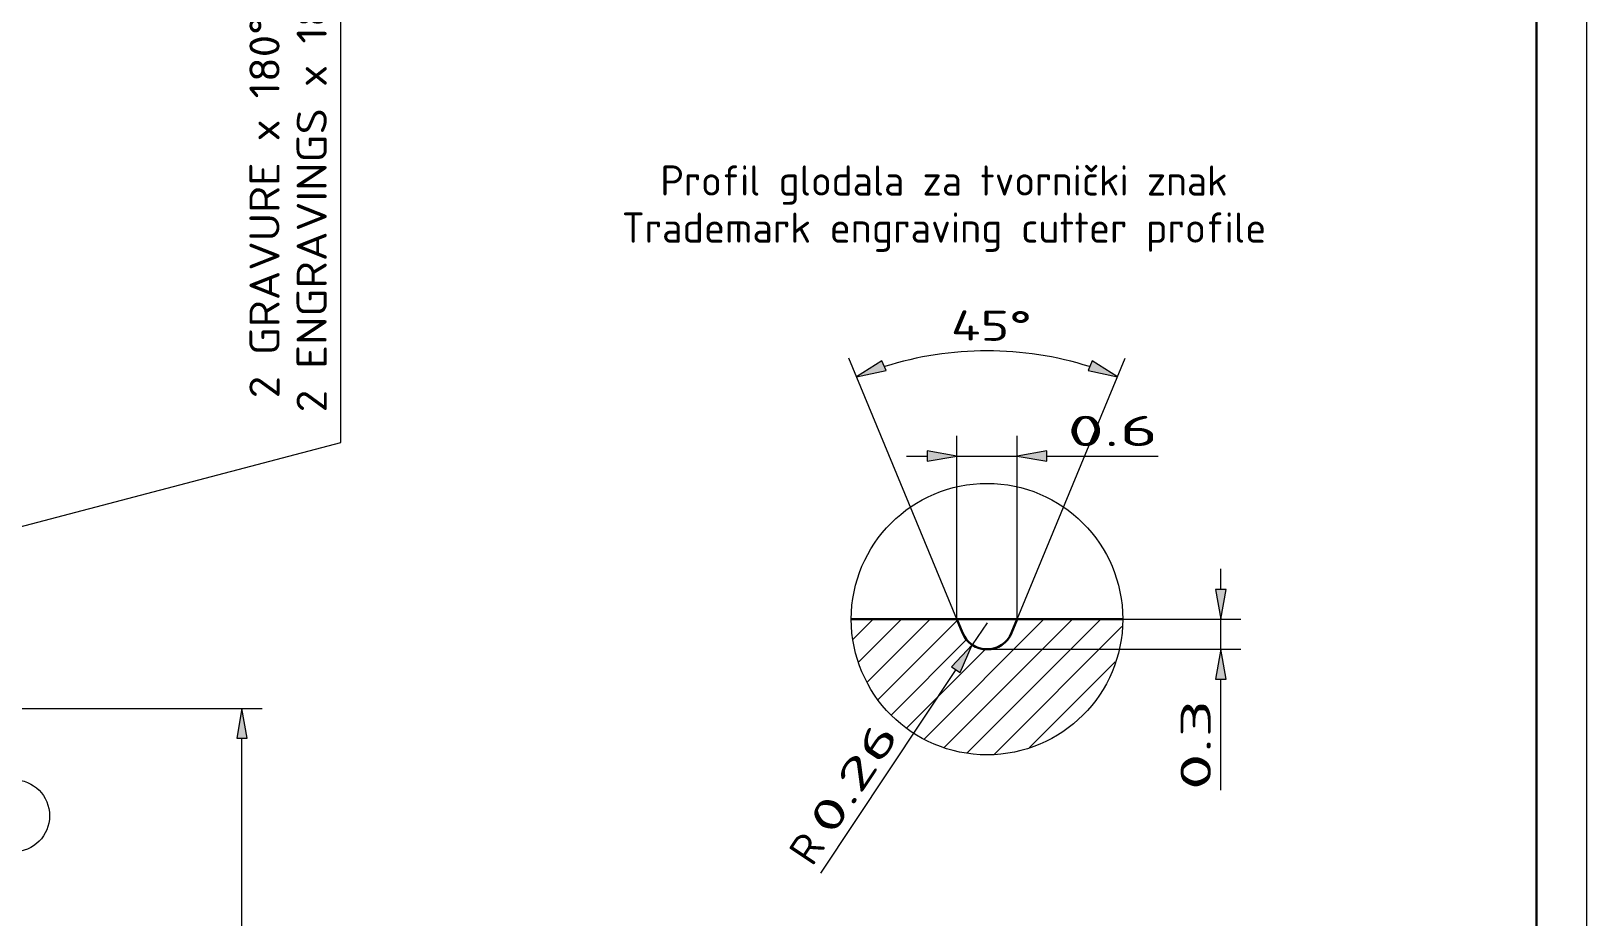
# Model space of a CAD drawing. Extents: x 0 to 297, y 0 to 420.
# Drawn here: x 142.4 to 297, y 147.1 to 235.1 of the extents above; entities that cross this region are included whole.
import ezdxf
from ezdxf.enums import TextEntityAlignment as Align

# ---------------------------------------------------------------- set-up
doc = ezdxf.new("R2010")
doc.units = 0
doc.layers.get('0').update_dxf_attribs({"lineweight": 13})
doc.layers.add('2', color=7, linetype='Continuous', lineweight=13)
doc.layers.add('5', color=7, linetype='Continuous', lineweight=13)
doc.styles.get("Standard").update_dxf_attribs({"font": 'isocp.shx'})

# ---------------------------------------------------------------- blocks, each defined once
blk = doc.blocks.new('BLOCK54')
at = {"color": 7, "lineweight": 13}
blk.add_lwpolyline([(29.87, -219.38), (26.05, -224.73), (19.92, -224.73)], dxfattribs=at)
blk.add_circle((31.96, -216.46), 3.59, dxfattribs=at)
blk.add_solid([(28.58, -222.09), (29.87, -219.38), (27.73, -221.48)], dxfattribs=at)
blk.add_text('A', height=3, dxfattribs=at).set_placement((20.59, -223.34), (23.38, -223.34), align=Align.FIT)
blk = doc.blocks.new('BLOCK56')
at = {"color": 7, "lineweight": 13}
blk.add_lwpolyline([(14.44, -192.51), (64.48, -179.38), (64.48, -101.8)], dxfattribs=at)
blk.add_solid([(17.17, -191.26), (14.44, -192.51), (17.43, -192.26)], dxfattribs=at)
for s, p, p2 in [('2 ENGRAVINGS x 180%%d, 0.35mm DEEP', (63.1, -176.38), (63.1, -101.8)), ('2 GRAVURE x 180%%d, 0.35mm DUBINE', (58.41, -174.98), (58.41, -103.2))]:
    blk.add_text(s, height=3, rotation=90, dxfattribs=at).set_placement(p, p2, align=Align.FIT)
blk = doc.blocks.new('BLOCK68')
at = {"color": 7, "lineweight": 13}
for p, q in [((0, -205.8), (56.67, -205.8)), ((54.67, -263.95), (54.67, -208.75)), ((32.97, -266.9), (56.67, -266.9))]:
    blk.add_line(p, q, dxfattribs=at)
for points in [[(55.19, -208.75), (54.67, -205.8), (54.15, -208.75)], [(54.15, -263.95), (54.67, -266.9), (55.19, -263.95)]]:
    blk.add_lwpolyline(points, close=True, dxfattribs=at)
for points in [[(55.19, -208.75), (54.67, -205.8), (55.19, -208.75), (54.15, -208.75)], [(54.15, -263.95), (54.67, -266.9), (54.15, -263.95), (55.19, -263.95)]]:
    blk.add_solid(points, dxfattribs=at)
blk.add_text('61.1', height=3, rotation=90, dxfattribs=at).set_placement((53.67, -242.45), (53.67, -230.25), align=Align.FIT)
blk = doc.blocks.new('BLOCK109')
at = {"color": 7, "lineweight": 13}
for s, p, p2 in [('Profil glodala za tvornički znak', (-3.246, 4.208), (2.392, 4.208)), ('Trademark engraving cutter profile', (-3.63, 3.74), (2.776, 3.74))]:
    blk.add_text(s, height=0.3, dxfattribs=at).set_placement(p, p2, align=Align.FIT)
blk = doc.blocks.new('BLOCK110')
at = {"color": 5, "lineweight": 13, "ltscale": 0.005114}
blk.add_line((2.324, 0.295), (2.324, 0.5), dxfattribs=at)
at = {"color": 5, "lineweight": 13, "ltscale": 0.029393}
blk.add_line((1.349, 0), (2.524, 0), dxfattribs=at)
at = {"color": 5, "lineweight": 13, "ltscale": 0.0075}
blk.add_line((2.324, -0.3), (2.324, 0), dxfattribs=at)
at = {"color": 5, "lineweight": 13, "ltscale": 0.063108}
blk.add_line((0, -0.3), (2.524, -0.3), dxfattribs=at)
at = {"color": 5, "lineweight": 13, "ltscale": 0.02761}
blk.add_line((2.324, -1.7), (2.324, -0.595), dxfattribs=at)
at = {"color": 5, "lineweight": 13}
for points in [[(2.272, 0.295), (2.324, 0), (2.376, 0.295)], [(2.376, -0.595), (2.324, -0.3), (2.272, -0.595)]]:
    blk.add_lwpolyline(points, close=True, dxfattribs=at)
for points in [[(2.272, 0.295), (2.324, 0), (2.272, 0.295), (2.376, 0.295)], [(2.376, -0.595), (2.324, -0.3), (2.376, -0.595), (2.272, -0.595)]]:
    blk.add_solid(points, dxfattribs=at)
blk.add_text('0.3', height=0.3, rotation=90, dxfattribs=at).set_placement((2.224, -1.7), (2.224, -0.8), align=Align.FIT)
blk = doc.blocks.new('BLOCK111')
at = {"color": 7, "lineweight": 13, "ltscale": 0.006575}
blk.add_line((0, -0.037), (-0.146, -0.256), dxfattribs=at)
at = {"color": 7, "lineweight": 13, "ltscale": 0.06073}
blk.add_line((-0.309, -0.502), (-1.655, -2.525), dxfattribs=at)
at = {"color": 7, "lineweight": 13}
blk.add_lwpolyline([(-0.266, -0.531), (-0.146, -0.256), (-0.353, -0.473)], close=True, dxfattribs=at)
blk.add_solid([(-0.266, -0.531), (-0.146, -0.256), (-0.266, -0.531), (-0.353, -0.473)], dxfattribs=at)
for s, p, p2 in [('0.26', (-1.539, -2.169), (-0.863, -1.154)), ('R', (-1.738, -2.469), (-1.594, -2.253))]:
    blk.add_text(s, height=0.3, rotation=56.3671, dxfattribs=at).set_placement(p, p2, align=Align.FIT)
blk = doc.blocks.new('BLOCK112')
at = {"color": 5, "lineweight": 13, "ltscale": 0.045492}
for p, q in [((-0.3, 0), (-0.3, 1.82)), ((0.3, 0), (0.3, 1.82))]:
    blk.add_line(p, q, dxfattribs=at)
at = {"color": 5, "lineweight": 13, "ltscale": 0.005114}
blk.add_line((-0.8, 1.62), (-0.595, 1.62), dxfattribs=at)
at = {"color": 5, "lineweight": 13, "ltscale": 0.015}
blk.add_line((-0.3, 1.62), (0.3, 1.62), dxfattribs=at)
at = {"color": 5, "lineweight": 13, "ltscale": 0.02761}
blk.add_line((0.595, 1.62), (1.7, 1.62), dxfattribs=at)
at = {"color": 5, "lineweight": 13}
for points in [[(-0.595, 1.568), (-0.3, 1.62), (-0.595, 1.672)], [(0.595, 1.672), (0.3, 1.62), (0.595, 1.568)]]:
    blk.add_lwpolyline(points, close=True, dxfattribs=at)
for points in [[(-0.595, 1.568), (-0.3, 1.62), (-0.595, 1.568), (-0.595, 1.672)], [(0.595, 1.672), (0.3, 1.62), (0.595, 1.672), (0.595, 1.568)]]:
    blk.add_solid(points, dxfattribs=at)
blk.add_text('0.6', height=0.3, dxfattribs=at).set_placement((0.8, 1.72), (1.7, 1.72), align=Align.FIT)
blk = doc.blocks.new('BLOCK113')
at = {"color": 5, "lineweight": 13, "ltscale": 0.07014}
for p, q in [((-0.3, 0), (-1.374, 2.592)), ((0.3, 0), (1.374, 2.592))]:
    blk.add_line(p, q, dxfattribs=at)
at = {"color": 5, "lineweight": 13}
for points in [[(-1.044, 2.568), (-1.297, 2.407), (-1.004, 2.472)], [(1.004, 2.472), (1.297, 2.407), (1.044, 2.568)]]:
    blk.add_lwpolyline(points, close=True, dxfattribs=at)
blk.add_arc((0, -0.724), 3.39, 72.5004, 107.4996, dxfattribs=at)
for points in [[(-1.044, 2.568), (-1.297, 2.407), (-1.044, 2.568), (-1.004, 2.472)], [(1.004, 2.472), (1.297, 2.407), (1.004, 2.472), (1.044, 2.568)]]:
    blk.add_solid(points, dxfattribs=at)
for s, p, p2 in [('45', (-0.36, 2.77), (0.22, 2.763)), ('%%d', (0.22, 2.763), (0.44, 2.76))]:
    blk.add_text(s, height=0.3, rotation=359.338, dxfattribs=at).set_placement(p, p2, align=Align.FIT)
blk = doc.blocks.new('BLOCK114')
at = {"color": 7, "lineweight": 13, "ltscale": 0.006991}
blk.add_line((-1.329, -0.198), (-1.131, 0), dxfattribs=at)
at = {"color": 7, "lineweight": 13, "ltscale": 0.015026}
blk.add_line((-1.274, -0.425), (-0.849, 0), dxfattribs=at)
at = {"color": 7, "lineweight": 13, "ltscale": 0.022028}
blk.add_line((-1.189, -0.623), (-0.566, 0), dxfattribs=at)
at = {"color": 7, "lineweight": 13, "ltscale": 0.042028}
blk.add_line((-0.623, -1.189), (0.566, 0), dxfattribs=at)
at = {"color": 7, "lineweight": 13, "ltscale": 0.045026}
blk.add_line((-0.425, -1.274), (0.849, 0), dxfattribs=at)
at = {"color": 7, "lineweight": 13, "ltscale": 0.027793}
blk.add_line((-1.081, -0.798), (-0.295, -0.012), dxfattribs=at)
at = {"color": 7, "lineweight": 13, "ltscale": 0.046991}
blk.add_line((-0.198, -1.329), (1.131, 0), dxfattribs=at)
at = {"color": 7, "lineweight": 13, "ltscale": 0.044851}
blk.add_line((0.073, -1.341), (1.341, -0.073), dxfattribs=at)
at = {"color": 7, "lineweight": 13, "ltscale": 0.026517}
blk.add_line((-0.954, -0.954), (-0.204, -0.204), dxfattribs=at)
at = {"color": 7, "lineweight": 13, "ltscale": 0.027657}
blk.add_line((-0.798, -1.081), (-0.016, -0.299), dxfattribs=at)
at = {"color": 7, "lineweight": 13, "ltscale": 0.030099}
blk.add_line((0.423, -1.274), (1.274, -0.423), dxfattribs=at)

msp = doc.modelspace()

# ---------------------------------------------------------------- linework, layer by layer
at = {"color": 7, "lineweight": 30}
msp.add_line((223.9, 176.67), (250.87, 176.67), dxfattribs=at)
at = {"color": 7, "lineweight": 30, "ltscale": 0.037245}
for p, q in [((234.95, 175.3), (234.38, 176.67)), ((239.81, 175.3), (240.38, 176.67))]:
    msp.add_line(p, q, dxfattribs=at)
at = {"color": 7, "lineweight": 13}
msp.add_circle((237.38, 176.67), 13.49, dxfattribs=at)
at = {"color": 7, "lineweight": 30}
msp.add_arc((237.38, 176.3), 2.63, 202.5, 337.5, dxfattribs=at)
at = {"layer": '2', "color": 7, "lineweight": 13}
msp.add_line((297, 0), (297, 420), dxfattribs=at)
at = {"layer": '5', "color": 7, "lineweight": 30}
msp.add_line((292, 5), (292, 415), dxfattribs=at)

# ---------------------------------------------------------------- block references
at = {"lineweight": 0}
for name in ['BLOCK56', 'BLOCK68', 'BLOCK54']:
    msp.add_blockref(name, (108.66, 373.59), dxfattribs=at)
at = {"lineweight": 0, "xscale": 10, "yscale": 10, "zscale": 10}
for name in ['BLOCK109', 'BLOCK113', 'BLOCK112', 'BLOCK110', 'BLOCK111', 'BLOCK114']:
    msp.add_blockref(name, (237.38, 176.67), dxfattribs=at)

doc.saveas('drawing.dxf')
